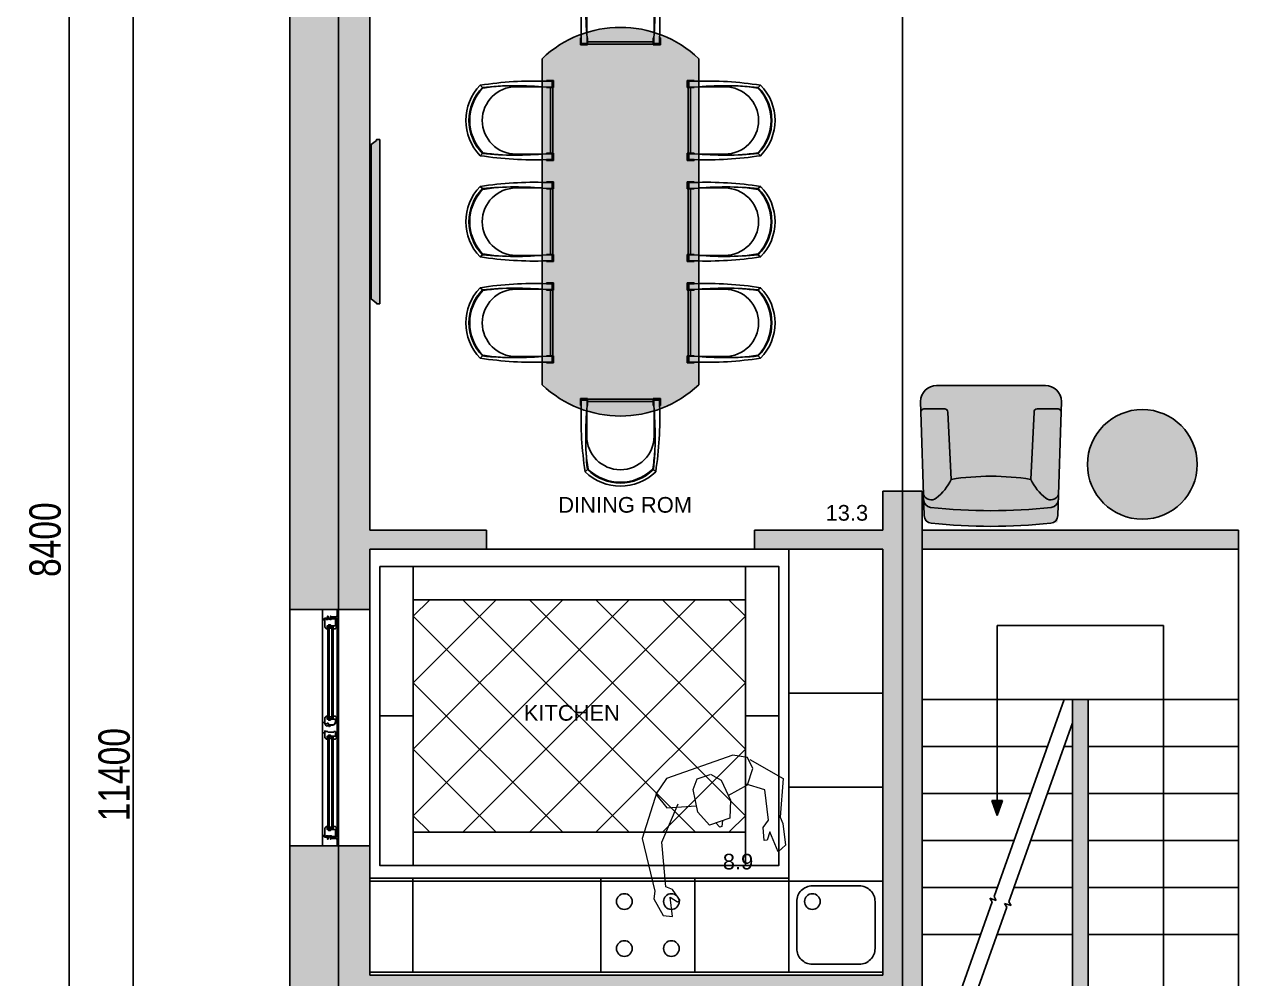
# Model space of a CAD drawing. Header units: millimetres. Extents: x 11159 to 50121, y 18346 to 37577.
# Drawn here: x 11433 to 19313, y 27956 to 34044 of the extents above; entities that cross this region are included whole.
import ezdxf

# ---------------------------------------------------------------- set-up
doc = ezdxf.new("R2010")
doc.units = ezdxf.units.MM
for name, color, linetype in [('area', 1, 'Continuous'), ('axis', 40, 'Continuous'), ('df', 7, 'Continuous'), ('dim', 7, 'Continuous'), ('dwgmodels.com', 19, 'Continuous'), ('floor hatch', 252, 'Continuous'), ('furnhatch', 254, 'Continuous'), ('furniture', 34, 'Continuous'), ('HATCH', 8, 'Continuous'), ('stairs', 19, 'Continuous'), ('wall', 5, 'Continuous')]:
    doc.layers.add(name, color=color, linetype=linetype)
doc.styles.add('KOTE', font='romrust.shx', dxfattribs={"width": 0.8})
doc.styles.get("Standard").update_dxf_attribs({"font": 'arial.ttf'})
doc.dimstyles.new('ayala 50', dxfattribs={"dimscale": 50, "dimtxt": 2.5, "dimasz": 1, "dimexe": 1, "dimexo": 2, "dimgap": 1, "dimtad": 1, "dimdec": 0, "dimzin": 9, "dimdsep": 46, "dimtxsty": 'KOTE', "dimblk": 'ARCHTICK', "dimcen": 0, "dimdle": 1, "dimclrd": 4, "dimclre": 4, "dimclrt": 3, "dimadec": 0, "dimazin": 0, "dimtfac": 0.666667, "dimtdec": 0, "dimtix": 1, "dimtmove": 2, "dimatfit": 0, "dimfxl": 1, "dimtvp": 1, "dimtolj": 1, "dimarcsym": 0})

# ---------------------------------------------------------------- blocks, each defined once
blk = doc.blocks.new('desk chair (pl)')
at = {"color": 0}
for p, q in [((-225, -92.5), (-210.9, -106.7)), ((210.9, -106.7), (225, -92.5)), ((-255, -515), (-250, -515)), ((-255, -560), (-255, -515)), ((-212.5, -515), (-210, -515)), ((-210, -515), (-210, -560)), ((210, -515), (210, -560)), ((212.5, -515), (210, -515)), ((212.5, -550), (212.5, -515)), ((255, -515), (250, -515)), ((255, -560), (255, -515)), ((-255, -560), (-210, -560)), ((-210, -555), (210, -555)), ((210, -560), (255, -560))]:
    blk.add_line(p, q, dxfattribs=at)
for points in [[(212.5, -550), (250, -550), (250, -515, 0.04725), (225, -92.5, 0.410928), (-225, -92.5, 0.04725), (-250, -515), (-250, -550), (-212.5, -550), (-212.5, -515, -0.048981), (-210.9, -106.7, -0.410928), (210.9, -106.7, -0.048981), (212.5, -515)], [(219.4, -220.7, 0.025809), (206.1, -109, 0.407387), (-206.1, -109, 0.025809), (-219.4, -220.7)], [(-215, -486.4), (-215, -320, -1), (215, -320), (215, -486.4)], [(-210, -535, 0.414214), (-205, -540), (205, -540, 0.414214), (210, -535)]]:
    blk.add_lwpolyline(points, format="xyb", dxfattribs=at)
blk = doc.blocks.new('Joint-K7335')
at = {"layer": 'df', "color": 7}
for points in [[(3.9, 10.7, -0.206505), (4.5, 11.8, -0.277528), (4.6, 11.7), (4.7, 11.5, 0.626267), (5.4, 11.5, 0.131441), (5.5, 11.7), (5.5, 18, 0.509109), (4.6, 18.4, -0.294424), (2, 18.3, 0.173488), (1.3, 18.5), (0, 18.5), (0, 2.1, 0.415334), (1.2, 0.9, 0.048115), (1.5, 0.9, 0.113375), (1.5, 1), (4, 2.8, 0.235966), (4, 2.9), (4, 3.3, 0.247659), (4, 3.4, 0.287937), (3.6, 3.4), (1.8, 2.3, -0.576722), (1.5, 2.5), (1.5, 3.3, -0.235966), (1.6, 3.5), (4, 5.3, 0.235966), (4, 5.3), (4, 5.7, 0.247659), (4, 5.8, 0.287937), (3.6, 5.8), (1.8, 4.8, -0.576722), (1.5, 5), (1.5, 6.3, -0.384094), (2.6, 7.5, -0.021813), (2.7, 7.5), (6.5, 7.5), (6.5, 7.6, 0.333043), (5.7, 8.5, -0.293245), (5.3, 8.9, 0.008528), (5.2, 9.3, 0.265517), (5, 9.5, 0.023748), (4.8, 9.5, -0.356149), (3.9, 10.7, -0.356149)], [(3.2, 10.8, 0.355005), (4.6, 8.8, -0.567624), (4.7, 8.8, -0.24708), (4.4, 8.7), (2.2, 9, -0.351704), (1.2, 10.1), (1.2, 12.9, -0.414214), (1.5, 13.2), (1.6, 13.2, 0.277073), (1.9, 13.4), (3.7, 16.8, -0.041112), (3.8, 17), (4.1, 17.7, -0.50666), (4.6, 17.7, -0.2771), (4.6, 17.5), (4.6, 13.3, 0.213422), (4.7, 13.1, -0.886227), (4.4, 12.6, 0.250571), (3.2, 10.8)]]:
    blk.add_lwpolyline(points, format="xyb", dxfattribs=at)
blk.add_lwpolyline([(1.6, 17.8, 0.632714), (1, 17.6), (1, 14.2, 0.78091), (1.6, 14.1), (3.2, 17.1, -0.117333), (3.3, 17.2, 1.218085), (3, 17.5, -0.285776), (2.7, 17.3, -0.145588)], format="xyb", close=True, dxfattribs=at)
blk = doc.blocks.new('piple2 top')
at = {"color": 0, "lineweight": 0}
for points in [[(0.776, 3.962), (3.079, 5.97), (5.916, 4.712), (6.479, 4.765), (8.165, 4.39), (8.486, 3.668), (6.746, 3.561), (7.308, 3.132), (7.255, 2.891), (6.238, 3.186), (5.836, 3.775), (3.453, 4.283), (2.49, 2.972)], [(2.918, 1.392), (2.624, 3.132), (1.526, 3.962), (0.562, 3.855), (0, 2.811), (0, -2.811), (0.91, -4.016), (2.222, -3.561), (2.838, -1.285)], [(0.83, 0.616), (1.579, 1.258), (3.32, 1.446), (4.658, 0.91), (4.658, -0.803), (3.373, -1.339), (1.526, -1.098), (0.83, -0.509), (0.857, 0.589)], [(4.658, 0.294), (5.086, 0.08), (5.086, -0.08), (4.658, -0.268)], [(0.776, -3.909), (3.882, -6.238), (8.192, -6.666), (8.727, -6.934), (10.227, -6.693), (10.548, -5.997), (9.022, -5.675), (9.584, -5.247), (9.557, -5.006), (8.513, -5.301), (8.138, -5.729), (4.685, -4.846), (2.222, -2.597)]]:
    blk.add_lwpolyline(points, dxfattribs=at)
blk = doc.blocks.new('chair (pl)')
at = {"layer": 'furnhatch'}
blk.add_hatch(color=256, dxfattribs=at).paths.add_polyline_path([(426.2, -68.4), (449.6, -786, -0.44561), (342.9, -900), (-342.9, -900, -0.44561), (-449.6, -786), (-426.2, -68.4, -0.375487), (-381.5, -20.1, -0.055784), (424.8, -25), (426.2, -68, -0.002014)])
at = {"color": 0, "linetype": 'ByBlock'}
for p, q in [((-275, -730), (-255, -300)), ((275, -730), (255, -300)), ((-295, -750), (-427.8, -750)), ((295, -750), (427.8, -750))]:
    blk.add_line(p, q, dxfattribs=at)
blk.add_lwpolyline([(-426.2, -68.4), (-450, -797.1, 0.402311), (-347.1, -900), (347.1, -900, 0.402311), (450, -797.1), (426.2, -68.4, 0.375487), (381.5, -20.1, 0.05277), (-381.5, -20.1, 0.375487)], format="xyb", close=True, dxfattribs=at)
for points in [[(-430.6, -201.3, -0.493591), (-350, -180, -0.122035), (-255, -300, 0.643813)], [(430.6, -201.3, 0.493591), (350, -180, 0.122035), (255, -300, -0.643813)]]:
    blk.add_lwpolyline(points, format="xyb", dxfattribs=at)
for centre, radius, start, end in [((-379.6, -170.8), 50, 96.27056, 178.13258), ((0, -3625), 3525, 83.72944, 96.27056), ((379.6, -170.8), 50, 1.86742, 83.72944), ((0, 1315.6), 1635.6, 261.03079, 278.96921), ((-427.8, -730), 20, 178.13258, 270), ((-295, -730), 20, 270, 0), ((295, -730), 20, 180, 270), ((427.8, -730), 20, 270, 1.86742)]:
    blk.add_arc(centre, radius, start, end, dxfattribs=at)
at = {"layer": 'dwgmodels.com'}
blk.add_lwpolyline([(381.5, -20.1, -0.375487), (426.2, -68.4), (450, -797.1, -0.402311), (347.1, -900), (-347.1, -900, -0.402311), (-450, -797.1), (-426.2, -68.4, -0.375487), (-381.5, -20.1, -0.05277)], format="xyb", close=True, dxfattribs=at)
blk = doc.blocks.new('_ArchTick')
at = {"color": 0, "linetype": 'ByBlock', "const_width": 0.15}
blk.add_lwpolyline([(-0.5, -0.5), (0.5, 0.5)], dxfattribs=at)
blk = doc.blocks.new('*D61')
at = {"layer": 'Defpoints', "color": 0, "transparency": 16777216}
for p in [(11717.3, 34956.4), (12285.2, 34956.4), (12217.3, 26556.4)]:
    blk.add_point(p, dxfattribs=at)
at = {"layer": 'dim', "color": 4, "lineweight": -2, "transparency": 16777216}
for p, q in [((11717.3, 26456.4), (11717.3, 35056.4)), ((12185.2, 34956.4), (11617.3, 34956.4)), ((12117.3, 26556.4), (11617.3, 26556.4))]:
    blk.add_line(p, q, dxfattribs=at)
at = {"layer": 'dim', "color": 4, "lineweight": -2, "transparency": 16777216, "xscale": 100, "yscale": 100, "zscale": 100}
for p, rotation in [((11717.3, 34956.4), 90), ((11717.3, 26556.4), 270)]:
    blk.add_blockref('_ArchTick', p, dxfattribs=dict(at, rotation=rotation))
at = {"layer": 'dim', "color": 3, "transparency": 16777216, "insert": (11564.3, 30756.4), "char_height": 200, "attachment_point": 5, "rotation": 90, "style": 'KOTE'}
blk.add_mtext('\\A1;8400', dxfattribs=at)
blk = doc.blocks.new('*D49')
at = {"layer": 'Defpoints', "color": 0, "transparency": 16777216}
for p in [(13125.1, 34956.4), (12125.1, 23556.4), (13125.1, 23556.4)]:
    blk.add_point(p, dxfattribs=at)
at = {"layer": 'dim', "color": 4, "lineweight": -2, "transparency": 16777216}
for p, q in [((12125.1, 35056.4), (12125.1, 23456.4)), ((13025.1, 34956.4), (12025.1, 34956.4)), ((13025.1, 23556.4), (12025.1, 23556.4))]:
    blk.add_line(p, q, dxfattribs=at)
at = {"layer": 'dim', "color": 4, "lineweight": -2, "transparency": 16777216, "xscale": 100, "yscale": 100, "zscale": 100}
for p, rotation in [((12125.1, 34956.4), 90), ((12125.1, 23556.4), 270)]:
    blk.add_blockref('_ArchTick', p, dxfattribs=dict(at, rotation=rotation))
at = {"layer": 'dim', "color": 3, "transparency": 16777216, "insert": (12005.1, 29256.4), "char_height": 200, "attachment_point": 5, "rotation": 90, "style": 'KOTE'}
blk.add_mtext('\\A1;11400', dxfattribs=at)

msp = doc.modelspace()

# ---------------------------------------------------------------- hatches: boundary and pattern name
h = msp.add_hatch()
h.set_pattern_fill('BRASS', color=256, scale=0.3, angle=45, style=0)
h.set_pattern_definition([(315, (14169.3965, 32869.9123), (-1.3470384, -1.3470384), []), (315, (14168.723, 32869.2388), (-1.3470384, -1.3470384), [0.9525, -0.47625])])
h.paths.add_polyline_path([(13363.8, 30202.9), (13367.8, 30202.9), (13367.8, 30190.9), (13363.8, 30190.9)])
h = msp.add_hatch()
h.set_pattern_fill('ANGLE', color=256, scale=0.15, angle=45, style=0)
h.set_pattern_definition([(315, (14169.3965, 32869.9123), (-0.74087113, -0.74087113), [0.762, -0.28575]), (225, (14169.3965, 32869.9123), (-0.74087113, 0.74087113), [0.762, -0.28575])])
h.paths.add_polyline_path([(13363.8, 30190.9), (13367.8, 30190.9), (13367.8, 30186.9), (13363.8, 30186.9)])
h = msp.add_hatch()
h.set_pattern_fill('ANGLE', color=256, scale=0.15, angle=45, style=0)
h.set_pattern_definition([(315, (14182.3965, 32869.9123), (-0.74087113, -0.74087113), [0.762, -0.28575]), (225, (14182.3965, 32869.9123), (-0.74087113, 0.74087113), [0.762, -0.28575])])
edge = h.paths.add_edge_path()
edge.add_line((13400.8, 30207.4), (13400.8, 30204.4))
edge.add_line((13400.8, 30204.4), (13398.8, 30204.4))
edge.add_arc((13399.2, 30205.9), 1.55, 104.79302, 255.20698, ccw=False)
edge.add_line((13398.8, 30207.4), (13400.8, 30207.4))
h = msp.add_hatch()
h.set_pattern_fill('ANGLE', color=256, scale=0.15, angle=45, style=0)
h.set_pattern_definition([(315, (14182.3965, 32875.4123), (-0.74087113, -0.74087113), [0.762, -0.28575]), (225, (14182.3965, 32875.4123), (-0.74087113, 0.74087113), [0.762, -0.28575])])
edge = h.paths.add_edge_path()
edge.add_line((13402.8, 30206.9), (13402.8, 30200.9))
edge.add_arc((13401.8, 30201.6), 1.25, 216.8699, 323.1301, ccw=False)
edge.add_line((13400.8, 30200.9), (13400.8, 30206.9))
edge.add_arc((13401.8, 30206.1), 1.23, 35.88415, 144.11585, ccw=False)
at = {"ltscale": 10}
h = msp.add_hatch(dxfattribs=at)
h.set_pattern_fill('ANGLE', color=4, scale=0.15, angle=45, style=0)
h.set_pattern_definition([(45, (14169.3965, 26947.3419), (-0.74087113, 0.74087113), [0.762, -0.28575]), (135, (14169.3965, 26947.3419), (-0.74087113, -0.74087113), [0.762, -0.28575])])
h.paths.add_polyline_path([(13363.8, 29626.4), (13367.8, 29626.4), (13367.8, 29630.4), (13363.8, 29630.4)])
h = msp.add_hatch(dxfattribs=at)
h.set_pattern_fill('BRASS', color=4, scale=0.3, angle=45, style=0)
h.set_pattern_definition([(45, (14169.3965, 26947.3419), (-1.3470384, 1.3470384), []), (45, (14168.723, 26948.0154), (-1.3470384, 1.3470384), [0.9525, -0.47625])])
h.paths.add_polyline_path([(13363.8, 29614.4), (13367.8, 29614.4), (13367.8, 29626.4), (13363.8, 29626.4)])
h = msp.add_hatch(dxfattribs=at)
h.set_pattern_fill('ANGLE', color=4, scale=0.15, angle=45, style=0)
h.set_pattern_definition([(45, (14182.3965, 26947.3419), (-0.74087113, 0.74087113), [0.762, -0.28575]), (135, (14182.3965, 26947.3419), (-0.74087113, -0.74087113), [0.762, -0.28575])])
edge = h.paths.add_edge_path()
edge.add_line((13400.8, 29609.9), (13400.8, 29612.9))
edge.add_line((13400.8, 29612.9), (13398.8, 29612.9))
edge.add_arc((13399.2, 29611.4), 1.55, 104.79302, 255.20698)
edge.add_line((13398.8, 29609.9), (13400.8, 29609.9))
h = msp.add_hatch(dxfattribs=at)
h.set_pattern_fill('ANGLE', color=4, scale=0.15, angle=45, style=0)
h.set_pattern_definition([(45, (14182.3965, 26941.8419), (-0.74087113, 0.74087113), [0.762, -0.28575]), (135, (14182.3965, 26941.8419), (-0.74087113, -0.74087113), [0.762, -0.28575])])
edge = h.paths.add_edge_path()
edge.add_line((13402.8, 29610.4), (13402.8, 29616.4))
edge.add_arc((13401.8, 29615.6), 1.25, 36.8699, 143.1301)
edge.add_line((13400.8, 29616.4), (13400.8, 29610.4))
edge.add_arc((13401.8, 29611.1), 1.23, 215.88415, 324.11585)
h = msp.add_hatch(dxfattribs=at)
h.set_pattern_fill('ANSI35', color=4, scale=0.2, angle=90, style=0)
h.set_pattern_definition([(225, (16033.7797, 29443.7877), (-0.8980256, 0.8980256), []), (225, (16033.7797, 29442.8897), (-0.8980256, 0.8980256), [1.5875, -0.3175, 0, -0.3175])])
h.paths.add_polyline_path([(13348.8, 29534.4), (13348.8, 29532.4), (13352.8, 29532.4), (13352.8, 29534.4)])
h = msp.add_hatch(dxfattribs=at)
h.set_pattern_fill('BRASS', color=4, scale=0.3, angle=45, style=0)
h.set_pattern_definition([(315, (14169.3965, 32165.4123), (-1.3470384, -1.3470384), []), (315, (14168.723, 32164.7388), (-1.3470384, -1.3470384), [0.9525, -0.47625])])
h.paths.add_polyline_path([(13363.8, 29498.4), (13367.8, 29498.4), (13367.8, 29486.4), (13363.8, 29486.4)])
h = msp.add_hatch(dxfattribs=at)
h.set_pattern_fill('ANGLE', color=4, scale=0.15, angle=45, style=0)
h.set_pattern_definition([(315, (14169.3965, 32165.4123), (-0.74087113, -0.74087113), [0.762, -0.28575]), (225, (14169.3965, 32165.4123), (-0.74087113, 0.74087113), [0.762, -0.28575])])
h.paths.add_polyline_path([(13363.8, 29486.4), (13367.8, 29486.4), (13367.8, 29482.4), (13363.8, 29482.4)])
h = msp.add_hatch(dxfattribs=at)
h.set_pattern_fill('ANGLE', color=4, scale=0.15, angle=45, style=0)
h.set_pattern_definition([(315, (14182.3965, 32165.4123), (-0.74087113, -0.74087113), [0.762, -0.28575]), (225, (14182.3965, 32165.4123), (-0.74087113, 0.74087113), [0.762, -0.28575])])
edge = h.paths.add_edge_path()
edge.add_line((13400.8, 29502.9), (13400.8, 29499.9))
edge.add_line((13400.8, 29499.9), (13398.8, 29499.9))
edge.add_arc((13399.2, 29501.4), 1.55, 104.79302, 255.20698, ccw=False)
edge.add_line((13398.8, 29502.9), (13400.8, 29502.9))
h = msp.add_hatch(dxfattribs=at)
h.set_pattern_fill('ANGLE', color=4, scale=0.15, angle=45, style=0)
h.set_pattern_definition([(315, (14182.3965, 32170.9123), (-0.74087113, -0.74087113), [0.762, -0.28575]), (225, (14182.3965, 32170.9123), (-0.74087113, 0.74087113), [0.762, -0.28575])])
edge = h.paths.add_edge_path()
edge.add_line((13402.8, 29502.4), (13402.8, 29496.4))
edge.add_arc((13401.8, 29497.1), 1.25, 216.8699, 323.1301, ccw=False)
edge.add_line((13400.8, 29496.4), (13400.8, 29502.4))
edge.add_arc((13401.8, 29501.6), 1.23, 35.88415, 144.11585, ccw=False)
msp.add_hatch(color=256).paths.add_polyline_path([(17673.8, 29090.8), (17606.4, 29090.8), (17640.1, 28995.3)])
h = msp.add_hatch(dxfattribs=at)
h.set_pattern_fill('ANGLE', color=4, scale=0.15, angle=45, style=0)
h.set_pattern_definition([(45, (14169.3965, 26242.8419), (-0.74087113, 0.74087113), [0.762, -0.28575]), (135, (14169.3965, 26242.8419), (-0.74087113, -0.74087113), [0.762, -0.28575])])
h.paths.add_polyline_path([(13363.8, 28921.9), (13367.8, 28921.9), (13367.8, 28925.9), (13363.8, 28925.9)])
h = msp.add_hatch(dxfattribs=at)
h.set_pattern_fill('BRASS', color=4, scale=0.3, angle=45, style=0)
h.set_pattern_definition([(45, (14169.3965, 26242.8419), (-1.3470384, 1.3470384), []), (45, (14168.723, 26243.5154), (-1.3470384, 1.3470384), [0.9525, -0.47625])])
h.paths.add_polyline_path([(13363.8, 28909.9), (13367.8, 28909.9), (13367.8, 28921.9), (13363.8, 28921.9)])
h = msp.add_hatch(dxfattribs=at)
h.set_pattern_fill('ANGLE', color=4, scale=0.15, angle=45, style=0)
h.set_pattern_definition([(45, (14182.3965, 26242.8419), (-0.74087113, 0.74087113), [0.762, -0.28575]), (135, (14182.3965, 26242.8419), (-0.74087113, -0.74087113), [0.762, -0.28575])])
edge = h.paths.add_edge_path()
edge.add_line((13400.8, 28905.4), (13400.8, 28908.4))
edge.add_line((13400.8, 28908.4), (13398.8, 28908.4))
edge.add_arc((13399.2, 28906.9), 1.55, 104.79302, 255.20698)
edge.add_line((13398.8, 28905.4), (13400.8, 28905.4))
h = msp.add_hatch(dxfattribs=at)
h.set_pattern_fill('ANGLE', color=4, scale=0.15, angle=45, style=0)
h.set_pattern_definition([(45, (14182.3965, 26237.3419), (-0.74087113, 0.74087113), [0.762, -0.28575]), (135, (14182.3965, 26237.3419), (-0.74087113, -0.74087113), [0.762, -0.28575])])
edge = h.paths.add_edge_path()
edge.add_line((13402.8, 28905.9), (13402.8, 28911.9))
edge.add_arc((13401.8, 28911.1), 1.25, 36.8699, 143.1301)
edge.add_line((13400.8, 28911.9), (13400.8, 28905.9))
edge.add_arc((13401.8, 28906.6), 1.23, 215.88415, 324.11585)
at = {"layer": 'furnhatch'}
h = msp.add_hatch(color=254, dxfattribs=at)
h.paths.add_polyline_path([(13699, 32262), (13679, 32262), (13679, 32267), (13644, 32294.1), (13644, 33278.7), (13678.3, 33305), (13678.3, 33310), (13699, 33310)])
h.paths.add_polyline_path([(13644, 32294.1), (13635.1, 32294.1), (13635.1, 33278.7), (13644, 33278.7)])
at = {"layer": 'furniture'}
h = msp.add_hatch(color=254, dxfattribs=at)
edge = h.paths.add_edge_path()
edge.add_line((14735.1, 33826.9), (14735.1, 31745.9))
edge.add_arc((15235.1, 32270.9), 725, 226.39718, 313.60282)
edge.add_line((15735.1, 31745.9), (15735.1, 33826.9))
edge.add_arc((15235.1, 33301.9), 725, 46.39718, 133.60282)
h = msp.add_hatch(color=254, dxfattribs=at)
edge = h.paths.add_edge_path()
edge.add_arc((18566.1, 31237.1), 350, 0, 360)
at = {"layer": 'HATCH', "true_color": 0x2b2b2b}
h = msp.add_hatch(color=250, dxfattribs=at)
h.dxf.hatch_style = 1
h.paths.add_polyline_path([(28745.1, 35266.4), (23290.1, 35266.4), (23290.1, 34756.4), (24035.1, 34756.4), (24035.1, 33047.5), (23905.1, 33047.5), (23905.1, 32525.3), (24035.1, 32525.3), (24035.1, 30816.4), (20510.1, 30816.4), (20510.1, 29176.4), (20835.1, 29176.4), (20835.1, 29296.4), (20760.1, 29296.4), (20760.1, 30696.4), (21640.1, 30696.4), (21640.1, 29296.4), (21545.1, 29296.4), (21545.1, 29176.4), (21855.1, 29176.4), (21855.1, 29296.4), (21760.1, 29296.4), (21760.1, 30696.4), (23235.1, 30696.4), (23235.1, 30296.4), (24035.1, 30296.4), (24035.1, 29296.4), (22565.1, 29296.4), (22565.1, 29176.4), (23290.1, 29176.4), (23290.1, 28981.4), (23410.1, 28981.4), (23410.1, 29176.4), (24425.1, 29176.4), (24425.1, 28981.4), (24545.1, 28981.4), (24545.1, 34756.4), (28235.1, 34756.4), (28235.1, 26756.4), (27990.1, 26756.4), (27990.1, 26246.4), (28745.1, 26246.4)])
h.paths.add_polyline_path([(24035.1, 30416.4), (23355.1, 30416.4), (23355.1, 30696.4), (24035.1, 30696.4)], flags=16)
h.paths.add_polyline_path([(24790.1, 26756.4), (24545.1, 26756.4), (24545.1, 28171.4), (24425.1, 28171.4), (24425.1, 27976.4), (23410.1, 27976.4), (23410.1, 28171.4), (23290.1, 28171.4), (23290.1, 27976.4), (22565.1, 27976.4), (22565.1, 27856.4), (24035.1, 27856.4), (24035.1, 24356.4), (23500.1, 24356.4), (23500.1, 23846.4), (24545.1, 23846.4), (24545.1, 26246.4), (24790.1, 26246.4)])
h.paths.add_polyline_path([(21990.1, 24356.4), (21230.1, 24356.4), (21230.1, 27856.4), (21855.1, 27856.4), (21855.1, 27976.4), (20510.1, 27976.4), (20510.1, 27856.4), (21110.1, 27856.4), (21110.1, 24356.4), (20760.1, 24356.4), (20760.1, 24506.4), (20510.1, 24506.4), (20510.1, 23756.4), (20045.1, 23756.4), (20045.1, 23246.4), (20945.1, 23246.4), (20945.1, 23846.4), (21990.1, 23846.4)])
h.paths.add_polyline_path([(17625.1, 23756.4), (17160.1, 23756.4), (17160.1, 24551.3), (16910.1, 24551.3), (16910.1, 24356.4), (15680.1, 24356.4), (15680.1, 23846.4), (16725.1, 23846.4), (16725.1, 23246.4), (17625.1, 23246.4)])
h.paths.add_polyline_path([(14170.1, 24356.4), (13635.1, 24356.4), (13635.1, 27856.4), (16910.1, 27856.4), (16910.1, 26261.3), (17160.1, 26261.3), (17160.1, 30816.4), (17160.1, 31066.4), (16910.1, 31066.4), (16910.1, 30816.4), (16090.1, 30816.4), (16090.1, 30696.4), (16910.1, 30696.4), (16910.1, 27976.4), (13635.1, 27976.4), (13635.1, 28801.4), (13125.1, 28801.4), (13125.1, 23846.4), (14170.1, 23846.4)])
h.paths.add_polyline_path([(13635.1, 34756.4), (14380.1, 34756.4), (14380.1, 35266.4), (13125.1, 35266.4), (13125.1, 30311.4), (13635.1, 30311.4), (13635.1, 30696.4), (14380.1, 30696.4), (14380.1, 30816.4), (13635.1, 30816.4)])
h.paths.add_polyline_path([(17980.1, 35266.4), (16090.1, 35266.4), (16090.1, 34756.4), (16910.1, 34756.4), (16910.1, 34506.4), (17160.1, 34506.4), (17160.1, 34756.4), (17980.1, 34756.4)])
h.paths.add_polyline_path([(21580.1, 35266.4), (19690.1, 35266.4), (19690.1, 34756.4), (21580.1, 34756.4)])
h.paths.add_polyline_path([(20533, 36456.4), (20133, 36456.4), (20133, 36056.4), (20533, 36056.4)])
h.paths.add_polyline_path([(17537.2, 36456.4), (17137.2, 36456.4), (17137.2, 36056.4), (17537.2, 36056.4)])
h.paths.add_polyline_path([(20945.1, 21356.4), (20435.1, 21356.4), (20435.1, 20846.4), (20945.1, 20846.4)])
h.paths.add_polyline_path([(17235.1, 21356.4), (16725.1, 21356.4), (16725.1, 20846.4), (17235.1, 20846.4)])
h.paths.add_polyline_path([(19180.1, 30816.4), (17160.1, 30816.4), (17160.1, 30696.4), (19180.1, 30696.4)])
h = msp.add_hatch(color=250, dxfattribs=at)
h.dxf.hatch_style = 1
h.paths.add_polyline_path([(17280.1, 27036.4), (17160.1, 27036.4), (17160.1, 26936.4), (17280.1, 26936.4)])
h.paths.add_polyline_path([(18220.1, 29736.4), (18120.1, 29736.4), (18120.1, 27036.4), (18090.1, 27036.4), (18090.1, 26936.4), (18220.1, 26936.4)])

# ---------------------------------------------------------------- linework, layer by layer
for p, q in [((13391.1, 30260.4), (13391.1, 30258.4)), ((13427.1, 30267.4), (13427.1, 30266.6)), ((13400.8, 30204.4), (13367.8, 30204.4)), ((18700.1, 30207.9), (17640.1, 30207.9)), ((17640.1, 30207.9), (17640.1, 29090.8)), ((18700.1, 27036.4), (18700.1, 30207.9)), ((18067, 29736.4), (17619.6, 28477.8)), ((13333.8, 29590.4), (13348.3, 29590.4)), ((13333.8, 29522.4), (13333.8, 29590.4)), ((13348.3, 29590.4), (13348.3, 29585.4)), ((13386.3, 29572.4), (13399.3, 29572.4)), ((13387.3, 29578.4), (13387.3, 29575.4)), ((13407.3, 29578.4), (13407.3, 29577.5)), ((13417.3, 29590.4), (13427.8, 29590.4)), ((13427.8, 29522.4), (13427.8, 29590.4)), ((18120.1, 29587.1), (17713.8, 28444.3)), ((13348.8, 29522.4), (13333.8, 29522.4)), ((13348.8, 29532.4), (13348.8, 29522.4)), ((13366.8, 29532.4), (13348.8, 29532.4)), ((13366.8, 29532.4), (13366.8, 29527.4)), ((13366.8, 29527.4), (13406.8, 29527.4)), ((13400.8, 29499.9), (13367.8, 29499.9)), ((13406.8, 29532.4), (13406.8, 29527.4)), ((13416.8, 29532.4), (13406.8, 29532.4)), ((13416.8, 29532.4), (13416.8, 29522.4)), ((13416.8, 29522.4), (13427.8, 29522.4)), ((17640.1, 28995.3), (17606.4, 29090.8)), ((17606.4, 29090.8), (17673.8, 29090.8)), ((17640.1, 28995.3), (17673.8, 29090.8)), ((13391.1, 28852.4), (13391.1, 28854.4)), ((13427.1, 28845.4), (13427.1, 28846.1)), ((17593.1, 28468.3), (17634.1, 28453.7)), ((17593.1, 28468.3), (17607.6, 28444.2)), ((17619.6, 28477.8), (17634.1, 28453.7)), ((17607.6, 28444.2), (17160.1, 27185.6)), ((17701.8, 28410.7), (17213.2, 27036.4)), ((17687.3, 28434.8), (17728.3, 28420.2)), ((17687.3, 28434.8), (17701.8, 28410.7)), ((17713.8, 28444.3), (17728.3, 28420.2))]:
    msp.add_line(p, q)
at = {"color": 4, "ltscale": 10}
for p, q in [((13409.1, 30263.4), (13418.3, 30263.4)), ((13367.8, 29612.9), (13367.8, 30204.4)), ((13376.3, 29612.9), (13376.3, 30204.4)), ((13392.3, 29612.9), (13392.3, 30204.4)), ((13400.8, 29612.9), (13400.8, 30204.4)), ((13409.4, 30251.5), (13418.6, 30252)), ((13366.8, 29612.9), (13397.8, 29609.9)), ((13366.8, 29609.9), (13397.8, 29612.9)), ((13400.8, 29612.9), (13367.8, 29612.9)), ((13369.1, 29572.4), (13369.5, 29572.4)), ((13369.5, 29572.4), (13369.5, 29571.4)), ((13369.5, 29571.4), (13373.5, 29571.4)), ((13373.5, 29571.4), (13373.5, 29564.4)), ((13373.5, 29564.4), (13377.5, 29564.4)), ((13377.5, 29571.4), (13379.5, 29571.4)), ((13377.5, 29564.4), (13377.5, 29571.4)), ((13379.5, 29572.4), (13383.3, 29572.4)), ((13379.5, 29571.4), (13379.5, 29572.4)), ((13383.3, 29572.4), (13383.3, 29567.4)), ((13383.3, 29567.4), (13386.3, 29567.4)), ((13386.3, 29572.4), (13386.3, 29567.4)), ((13366.8, 29499.9), (13397.8, 29502.9)), ((13366.8, 29502.9), (13397.8, 29499.9)), ((13367.8, 29499.9), (13367.8, 28908.4)), ((13376.3, 29499.9), (13376.3, 28908.4)), ((13392.3, 29499.9), (13392.3, 28908.4)), ((13400.8, 29499.9), (13400.8, 28908.4)), ((13366.8, 28905.4), (13397.8, 28908.4)), ((13366.8, 28908.4), (13397.8, 28905.4)), ((13400.8, 28908.4), (13367.8, 28908.4)), ((13409.1, 28849.4), (13418.3, 28849.4)), ((13409.4, 28861.2), (13418.6, 28860.8))]:
    msp.add_line(p, q, dxfattribs=at)
at = {"color": 8, "ltscale": 10}
for p, q in [((13333.1, 30253.4), (13333.1, 28859.4)), ((13427.1, 29590.4), (13427.1, 30249.1)), ((13427.1, 29522.4), (13427.1, 28863.6))]:
    msp.add_line(p, q, dxfattribs=at)
at = {"color": 3}
for p, q in [((13366.8, 30207.4), (13397.8, 30204.4)), ((13366.8, 30204.4), (13397.8, 30207.4))]:
    msp.add_line(p, q, dxfattribs=at)
at = {"color": 5}
msp.add_line((18220.1, 29736.4), (18120.1, 29736.4), dxfattribs=at)
for points in [[(13391.1, 30258.4), (13416.8, 30258.4, -0.414214), (13425.8, 30267.4), (13427.1, 30267.4), (13427.1, 30311.4), (13333.1, 30311.4), (13333.1, 30253.4), (13335.1, 30253.4, 0.414214), (13343.1, 30245.4), (13343.1, 30243.4), (13347.3, 30243.4), (13347.3, 30254.4), (13359.3, 30254.4), (13362.3, 30249.4), (13364.8, 30249.4), (13365.3, 30249.9), (13365.3, 30267.9), (13369.3, 30267.9), (13369.3, 30260.4), (13372.6, 30260.4), (13372.6, 30258.4), (13375.4, 30258.4), (13380.8, 30249.4), (13383.3, 30249.4), (13383.8, 30249.9), (13383.8, 30267.9), (13387.8, 30267.9), (13387.8, 30260.4), (13391.1, 30260.4)], [(13416.8, 29522.4), (13416.8, 29502.9), (13383.8, 29502.9), (13383.8, 29508.9), (13373.8, 29508.9), (13373.8, 29502.9), (13363.8, 29502.9), (13363.8, 29482.4), (13358.8, 29482.4), (13358.8, 29484.4, -0.414214), (13350.8, 29492.4), (13348.8, 29492.4), (13348.8, 29522.4)], [(13391.1, 28854.4), (13416.8, 28854.4, 0.414214), (13425.8, 28845.4), (13427.1, 28845.4), (13427.1, 28801.4), (13333.1, 28801.4), (13333.1, 28859.4), (13335.1, 28859.4, -0.414214), (13343.1, 28867.4), (13343.1, 28869.4), (13347.3, 28869.4), (13347.3, 28858.4), (13359.3, 28858.4), (13362.3, 28863.4), (13364.8, 28863.4), (13365.3, 28862.9), (13365.3, 28844.9), (13369.3, 28844.9), (13369.3, 28852.4), (13372.6, 28852.4), (13372.6, 28854.4), (13375.4, 28854.4), (13380.8, 28863.4), (13383.3, 28863.4), (13383.8, 28862.9), (13383.8, 28844.9), (13387.8, 28844.9), (13387.8, 28852.4), (13391.1, 28852.4)]]:
    msp.add_lwpolyline(points, format="xyb")
at = {"color": 4, "ltscale": 10}
for points in [[(13409.1, 30258.4), (13409.1, 30263.4), (13391.1, 30263.4), (13391.1, 30258.4)], [(13409.2, 30256.5), (13409.4, 30251.5), (13391.4, 30250.7), (13391.2, 30255.7)], [(13363.8, 29626.4), (13367.8, 29626.4), (13367.8, 29630.4), (13363.8, 29630.4)], [(13363.8, 29614.4), (13367.8, 29614.4), (13367.8, 29626.4), (13363.8, 29626.4)], [(13397.8, 29609.9), (13397.8, 29612.9), (13366.8, 29612.9), (13366.8, 29609.9)], [(13348.8, 29534.4), (13348.8, 29532.4), (13352.8, 29532.4), (13352.8, 29534.4)], [(13363.8, 29498.4), (13367.8, 29498.4), (13367.8, 29486.4), (13363.8, 29486.4)], [(13363.8, 29486.4), (13367.8, 29486.4), (13367.8, 29482.4), (13363.8, 29482.4)], [(13397.8, 29502.9), (13397.8, 29499.9), (13366.8, 29499.9), (13366.8, 29502.9)], [(13363.8, 28921.9), (13367.8, 28921.9), (13367.8, 28925.9), (13363.8, 28925.9)], [(13363.8, 28909.9), (13367.8, 28909.9), (13367.8, 28921.9), (13363.8, 28921.9)], [(13397.8, 28905.4), (13397.8, 28908.4), (13366.8, 28908.4), (13366.8, 28905.4)], [(13409.1, 28854.4), (13409.1, 28849.4), (13391.1, 28849.4), (13391.1, 28854.4)], [(13409.2, 28856.2), (13409.4, 28861.2), (13391.4, 28862.1), (13391.2, 28857.1)]]:
    msp.add_lwpolyline(points, close=True, dxfattribs=at)
for points in [[(13370.8, 30255.4), (13370.8, 30246.9), (13357.8, 30246.9), (13355.5, 30250.9, 0.267417), (13353.8, 30251.9), (13349.3, 30251.9), (13348.8, 30251.4), (13348.8, 30196.9), (13350.8, 30196.9, 0.414214), (13358.8, 30188.9), (13358.8, 30186.9), (13363.8, 30186.9), (13363.8, 30207.4), (13373.8, 30207.4), (13373.8, 30213.4), (13383.8, 30213.4), (13383.8, 30207.4), (13416.8, 30207.4), (13416.8, 30256.4), (13416.3, 30256.9), (13389.8, 30256.2), (13389.3, 30255.7), (13389.3, 30246.9), (13380.3, 30246.9), (13374.8, 30255.9), (13371.3, 30255.9)], [(13400.8, 30207.4), (13400.8, 30204.4), (13398.8, 30204.4, -0.770201), (13398.8, 30207.4)], [(13402.8, 30206.4), (13402.8, 30199.4), (13400.8, 30199.4), (13400.8, 30186.9), (13414.8, 30186.9, -0.327693), (13418.3, 30191.9, 0.327693), (13421.8, 30196.9), (13423.8, 30196.9), (13423.8, 30210.6), (13416.8, 30211.9), (13416.8, 30206.9), (13402.8, 30206.4)], [(13402.8, 30206.9), (13402.8, 30200.9, -0.5), (13400.8, 30200.9), (13400.8, 30206.9, -0.5108)], [(13383.8, 29603.9), (13383.8, 29609.9), (13416.8, 29609.9), (13416.8, 29593.4, -0.414214), (13398.8, 29575.4), (13379.3, 29575.4), (13379.3, 29576.4), (13371.3, 29576.4), (13370.3, 29584.9), (13362.6, 29584.9), (13360.2, 29580.8, -0.263447), (13358.5, 29579.9), (13357.3, 29579.9, -0.414214), (13348.8, 29588.4), (13348.8, 29620.4), (13350.8, 29620.4, -0.414214), (13358.8, 29628.4), (13358.8, 29630.4), (13363.8, 29630.4), (13363.8, 29609.9), (13373.8, 29609.9), (13373.8, 29603.9)], [(13402.8, 29610.9), (13402.8, 29617.9), (13400.8, 29617.9), (13400.8, 29630.4), (13414.8, 29630.4, 0.327693), (13418.3, 29625.4, -0.327693), (13421.8, 29620.4), (13423.8, 29620.4), (13423.8, 29606.6), (13416.8, 29605.4), (13416.8, 29610.4), (13402.8, 29610.9)], [(13402.8, 29501.9), (13402.8, 29494.9), (13400.8, 29494.9), (13400.8, 29482.4), (13414.8, 29482.4, -0.327693), (13418.3, 29487.4, 0.327693), (13421.8, 29492.4), (13423.8, 29492.4), (13423.8, 29506.1), (13416.8, 29507.4), (13416.8, 29502.4), (13402.8, 29501.9)], [(13370.8, 28857.4), (13370.8, 28865.9), (13357.8, 28865.9), (13355.5, 28861.9, -0.267417), (13353.8, 28860.9), (13349.3, 28860.9), (13348.8, 28861.4), (13348.8, 28915.9), (13350.8, 28915.9, -0.414214), (13358.8, 28923.9), (13358.8, 28925.9), (13363.8, 28925.9), (13363.8, 28905.4), (13373.8, 28905.4), (13373.8, 28899.4), (13383.8, 28899.4), (13383.8, 28905.4), (13416.8, 28905.4), (13416.8, 28856.4), (13416.3, 28855.9), (13389.8, 28856.6), (13389.3, 28857.1), (13389.3, 28865.9), (13380.3, 28865.9), (13374.8, 28856.9), (13371.3, 28856.9)]]:
    msp.add_lwpolyline(points, format="xyb", close=True)
for points in [[(13363.8, 30202.9), (13367.8, 30202.9), (13367.8, 30190.9), (13363.8, 30190.9)], [(13363.8, 30190.9), (13367.8, 30190.9), (13367.8, 30186.9), (13363.8, 30186.9)], [(13397.8, 30207.4), (13397.8, 30204.4), (13366.8, 30204.4), (13366.8, 30207.4)]]:
    msp.add_lwpolyline(points, close=True)
at = {"color": 6}
for points in [[(13392.3, 30192.4), (13376.3, 30192.4), (13376.3, 30197.4), (13377.3, 30197.4), (13379.7, 30204.4), (13388.9, 30204.4), (13391.3, 30197.4), (13392.3, 30197.4)], [(13391.8, 30192.9), (13376.8, 30192.9), (13376.8, 30196.9), (13377.7, 30196.9), (13380.1, 30203.9), (13388.5, 30203.9), (13391, 30196.9), (13391.8, 30196.9)], [(13392.3, 29625.9), (13376.3, 29625.9), (13376.3, 29620.9), (13377.3, 29620.9), (13379.7, 29612.9), (13388.9, 29612.9), (13391.3, 29620.9), (13392.3, 29620.9)], [(13391.8, 29625.4), (13376.8, 29625.4), (13376.8, 29621.4), (13377.7, 29621.4), (13380.1, 29613.4), (13388.5, 29613.4), (13391, 29621.4), (13391.8, 29621.4)], [(13392.3, 29486.9), (13376.3, 29486.9), (13376.3, 29491.9), (13377.3, 29491.9), (13379.7, 29499.9), (13388.9, 29499.9), (13391.3, 29491.9), (13392.3, 29491.9)], [(13391.8, 29487.4), (13376.8, 29487.4), (13376.8, 29491.4), (13377.7, 29491.4), (13380.1, 29499.4), (13388.5, 29499.4), (13391, 29491.4), (13391.8, 29491.4)], [(13392.3, 28920.4), (13376.3, 28920.4), (13376.3, 28915.4), (13377.3, 28915.4), (13379.7, 28908.4), (13388.9, 28908.4), (13391.3, 28915.4), (13392.3, 28915.4)], [(13391.8, 28919.9), (13376.8, 28919.9), (13376.8, 28915.9), (13377.7, 28915.9), (13380.1, 28908.9), (13388.5, 28908.9), (13391, 28915.9), (13391.8, 28915.9)]]:
    msp.add_lwpolyline(points, close=True, dxfattribs=at)
at = {"color": 4, "ltscale": 10}
for points in [[(13375, 29565.4, -0.231748), (13374.2, 29566), (13373.5, 29567.2), (13373.5, 29567.5), (13374.3, 29566.5), (13374.3, 29567), (13373.5, 29568.4), (13373.5, 29568.8), (13374.3, 29567.7), (13374.3, 29568.3), (13373.5, 29569.7), (13373.5, 29570.2), (13374.3, 29569.1), (13374.3, 29571.4), (13369.6, 29571.4, 0.011012), (13369.7, 29581.5, -0.390073), (13370.1, 29581.9), (13370.3, 29581.9, -0.360911), (13370.7, 29581.6), (13370.8, 29580.9), (13371, 29579.3, 0.027938), (13371.4, 29573.9, 0.379419), (13372.4, 29573.1), (13377.4, 29573.1, -0.414214), (13377.8, 29572.7), (13377.8, 29571.4), (13376.7, 29571.4), (13376.7, 29569.1), (13377.5, 29570.2), (13377.5, 29569.7), (13376.7, 29568.3), (13376.7, 29567.7), (13377.5, 29568.8), (13377.5, 29568.4), (13376.7, 29567), (13376.7, 29566.5), (13377.5, 29567.5), (13377.5, 29567.2), (13376.9, 29566, -0.231748), (13376, 29565.4), (13375.5, 29565.4)], [(13383.9, 29572.1), (13383.3, 29572.1), (13383.3, 29572.4, -0.001003), (13383.3, 29572.4, -0.054131), (13382.1, 29572.7, -0.097163), (13381.2, 29573.3, -0.203453), (13381, 29573.8, -0.203453), (13381.2, 29574.3, -0.097163), (13382.1, 29574.9, -0.054131), (13383.3, 29575.3, -0.041072), (13384.8, 29575.4, -0.041072), (13386.4, 29575.3, -0.054131), (13387.5, 29574.9, -0.097163), (13388.4, 29574.3, -0.203453), (13388.6, 29573.8, -0.203453), (13388.4, 29573.3, -0.097163), (13387.5, 29572.7, -0.054131), (13386.4, 29572.4, -0.001003), (13386.3, 29572.4), (13386.3, 29572.1), (13385.7, 29572.1), (13385.7, 29570.8), (13386.3, 29571.7), (13386.3, 29571.2), (13385.7, 29570.1), (13385.7, 29569.7), (13386.3, 29570.5), (13386.3, 29570), (13385.7, 29569), (13385.7, 29568.6), (13386.3, 29569.4), (13386.3, 29569), (13385.8, 29568.1, -0.231748), (13385.2, 29567.7), (13384.8, 29567.6), (13384.4, 29567.7, -0.231748), (13383.8, 29568.1), (13383.3, 29569), (13383.3, 29569.4), (13383.9, 29568.6), (13383.9, 29569), (13383.3, 29570), (13383.3, 29570.3), (13383.9, 29569.7), (13383.9, 29570.1), (13383.3, 29571.2), (13383.3, 29571.7), (13383.9, 29570.8)], [(13384.8, 29574.7, -0.041072), (13386.2, 29574.6, -0.054131), (13387.2, 29574.3, -0.097163), (13387.9, 29573.8, -0.203453), (13387.9, 29573.8, -0.203453), (13387.9, 29573.8, -0.097163), (13387.2, 29573.4, -0.054131), (13386.2, 29573.1, -0.041072), (13384.8, 29573, -0.041072), (13383.4, 29573.1, -0.054131), (13382.4, 29573.4, -0.097163), (13381.7, 29573.8, -0.203453), (13381.7, 29573.8, -0.203453), (13381.7, 29573.8, -0.097163), (13382.4, 29574.3, -0.054131), (13383.4, 29574.6, -0.041072)], [(13400.8, 29609.9), (13400.8, 29612.9), (13398.8, 29612.9, 0.770201), (13398.8, 29609.9)], [(13402.8, 29610.4), (13402.8, 29616.4, 0.5), (13400.8, 29616.4), (13400.8, 29610.4, 0.5108)], [(13400.8, 29502.9), (13400.8, 29499.9), (13398.8, 29499.9, -0.770201), (13398.8, 29502.9)], [(13402.8, 29502.4), (13402.8, 29496.4, -0.5), (13400.8, 29496.4), (13400.8, 29502.4, -0.5108)], [(13402.8, 28906.4), (13402.8, 28913.4), (13400.8, 28913.4), (13400.8, 28925.9), (13414.8, 28925.9, 0.327693), (13418.3, 28920.9, -0.327693), (13421.8, 28915.9), (13423.8, 28915.9), (13423.8, 28902.1), (13416.8, 28900.9), (13416.8, 28905.9), (13402.8, 28906.4)], [(13400.8, 28905.4), (13400.8, 28908.4), (13398.8, 28908.4, 0.770201), (13398.8, 28905.4)], [(13402.8, 28905.9), (13402.8, 28911.9, 0.5), (13400.8, 28911.9), (13400.8, 28905.9, 0.5108)]]:
    msp.add_lwpolyline(points, format="xyb", close=True, dxfattribs=at)
for centre, radius in [((13426.1, 30257.9), 8.75), ((13426.1, 30257.9), 7), ((13426.1, 28854.9), 8.75), ((13426.1, 28854.9), 7)]:
    msp.add_circle(centre, radius, dxfattribs=at)
for centre, radius, start, end in [((13361.3, 29585.4), 13, 180, 233.13351), ((13361.5, 29574.9), 8, 179.28711, 341.79004)]:
    msp.add_arc(centre, radius, start, end, dxfattribs=at)
msp.add_arc((13399.3, 29590.4), 18, 270, 0)
at = {"layer": 'axis'}
for p, q in [((13435.1, 35956.4), (13435.1, 18746.4)), ((17035.1, 35956.4), (17035.1, 18746.4))]:
    msp.add_line(p, q, dxfattribs=at)
at = {"layer": 'floor hatch', "linetype": 'ByBlock'}
for p, q in [((13912, 30373.4), (13912, 30585.6)), ((16033.3, 30373.4), (16033.3, 30585.6)), ((15290.8, 30373.4), (13912, 28994.6)), ((14866.5, 30373.4), (13912, 29418.8)), ((14442.3, 30373.4), (13912, 29843.1)), ((14018, 30373.4), (13912, 30267.4)), ((15715.1, 30373.4), (14230.2, 28888.5)), ((15715.1, 28888.5), (14230.2, 30373.4)), ((16033.3, 28994.6), (14654.4, 30373.4)), ((16033.3, 29418.8), (15078.7, 30373.4)), ((16033.3, 29843.1), (15502.9, 30373.4)), ((16033.3, 30267.4), (15927.2, 30373.4)), ((15290.8, 28888.5), (13912, 30267.4)), ((16033.3, 30267.4), (14654.4, 28888.5)), ((14866.5, 28888.5), (13912, 29843.1)), ((16033.3, 29843.1), (15078.7, 28888.5)), ((13912, 29631), (13699.8, 29631)), ((16033.3, 29631), (16245.4, 29631)), ((14442.3, 28888.5), (13912, 29418.8)), ((16033.3, 29418.8), (15502.9, 28888.5)), ((14018, 28888.5), (13912, 28994.6)), ((16033.3, 28994.6), (15927.2, 28888.5)), ((13912, 28888.5), (13912, 28676.4)), ((16033.3, 28888.5), (16033.3, 28676.4))]:
    msp.add_line(p, q, dxfattribs=at)
for points in [[(13635.1, 30696.4), (16310.1, 30696.4), (16310.1, 28576.4), (13635.1, 28576.4)], [(13699.8, 30585.6), (16245.4, 30585.6), (16245.4, 28676.4), (13699.8, 28676.4)], [(13912, 30373.4), (16033.3, 30373.4), (16033.3, 28888.5), (13912, 28888.5)]]:
    msp.add_lwpolyline(points, close=True, dxfattribs=at)
at = {"layer": 'furniture', "color": 34, "linetype": 'ByBlock'}
for p, q in [((16310.1, 29776.4), (16910.1, 29776.4)), ((16310.1, 29176.4), (16910.1, 29176.4)), ((13910.1, 28596.4), (13910.1, 27996.4)), ((15110.1, 28596.4), (15110.1, 27996.4)), ((15710.1, 28596.4), (15710.1, 27996.4)), ((16310.1, 28576.4), (16910.1, 28576.4))]:
    msp.add_line(p, q, dxfattribs=at)
at = {"layer": 'furniture', "color": 34}
msp.add_lwpolyline([(14735.1, 33826.9), (14735.1, 31745.9, 0.4), (15735.1, 31745.9), (15735.1, 33826.9, 0.4), (14735.1, 33826.9, 0.57735)], format="xyb", dxfattribs=at)
at = {"layer": 'furniture', "color": 34, "linetype": 'ByBlock'}
for points in [[(13644, 33278.7), (13635.1, 33278.7), (13635.1, 32294.1), (13644, 32294.1)], [(13699, 33310), (13699, 32262), (13679, 32262), (13679, 32267), (13644, 32294.1), (13644, 33278.7), (13678.3, 33305), (13678.3, 33310), (13699, 33310)], [(16910.1, 30696.4), (16310.1, 30696.4), (16310.1, 27996.4), (16910.1, 27996.4), (16910.1, 30696.4)], [(13635.1, 28596.4), (13635.1, 27996.4), (16310.1, 27996.4), (16310.1, 28596.4), (13635.1, 28596.4)]]:
    msp.add_lwpolyline(points, dxfattribs=at)
for points in [[(16360.1, 28296.4), (16360.1, 28446.4, -0.414214), (16460.1, 28546.4), (16760.1, 28546.4, -0.414214), (16860.1, 28446.4), (16860.1, 28296.4)], [(16360.1, 28296.4), (16360.1, 28146.4, 0.414214), (16460.1, 28046.4), (16760.1, 28046.4, 0.414214), (16860.1, 28146.4), (16860.1, 28296.4)]]:
    msp.add_lwpolyline(points, format="xyb", dxfattribs=at)
at = {"layer": 'furniture', "color": 34}
msp.add_circle((18566.1, 31237.1), 350, dxfattribs=at)
at = {"layer": 'furniture', "color": 34, "linetype": 'ByBlock'}
for centre in [(15260.1, 28446.4), (15560.1, 28446.4), (16460.1, 28446.4), (15260.1, 28146.4), (15560.1, 28146.4)]:
    msp.add_circle(centre, 50, dxfattribs=at)
at = {"layer": 'stairs', "color": 0}
for p, q in [((19180.1, 27036.4), (19180.1, 30696.4)), ((18120.1, 29736.4), (17160.1, 29736.4)), ((19180.1, 29736.4), (18220.1, 29736.4)), ((17160.1, 29436.4), (17960.4, 29436.4)), ((18066.5, 29436.4), (18120.1, 29436.4)), ((19180.1, 29436.4), (18220.1, 29436.4)), ((17160.1, 29136.4), (17853.7, 29136.4)), ((17959.8, 29136.4), (18120.1, 29136.4)), ((19180.1, 29136.4), (18220.1, 29136.4)), ((17160.1, 28836.4), (17747, 28836.4)), ((17853.2, 28836.4), (18120.1, 28836.4)), ((19180.1, 28836.4), (18220.1, 28836.4)), ((17160.1, 28536.4), (17640.4, 28536.4)), ((17746.5, 28536.4), (18120.1, 28536.4)), ((19180.1, 28536.4), (18220.1, 28536.4)), ((17160.1, 28236.4), (17533.7, 28236.4)), ((17639.8, 28236.4), (18120.1, 28236.4)), ((19180.1, 28236.4), (18220.1, 28236.4))]:
    msp.add_line(p, q, dxfattribs=at)
at = {"layer": 'wall', "color": 5}
for p, q in [((13125.1, 35266.4), (13125.1, 30311.4)), ((13635.1, 34756.4), (13635.1, 30816.4)), ((16910.1, 31066.4), (16910.1, 30816.4)), ((17160.1, 31066.4), (16910.1, 31066.4)), ((17160.1, 30816.4), (17160.1, 31066.4)), ((14380.1, 30816.4), (13635.1, 30816.4)), ((14380.1, 30816.4), (14380.1, 30696.4)), ((16910.1, 30816.4), (16090.1, 30816.4)), ((16090.1, 30816.4), (16090.1, 30696.4)), ((17160.1, 30816.4), (17160.1, 26261.3)), ((19180.1, 30816.4), (17160.1, 30816.4)), ((19180.1, 30816.4), (19180.1, 30696.4)), ((13635.1, 30696.4), (13635.1, 30311.4)), ((14380.1, 30696.4), (13635.1, 30696.4)), ((16910.1, 30696.4), (16090.1, 30696.4)), ((16910.1, 30696.4), (16910.1, 27976.4)), ((17160.1, 30696.4), (19180.1, 30696.4)), ((13635.1, 30311.4), (13125.1, 30311.4)), ((18120.1, 29736.4), (18120.1, 27036.4)), ((18120.1, 29736.4), (18220.1, 29736.4)), ((18220.1, 29736.4), (18220.1, 26936.4)), ((13125.1, 28801.4), (13125.1, 23846.4)), ((13635.1, 28801.4), (13125.1, 28801.4)), ((13635.1, 28801.4), (13635.1, 27976.4)), ((16910.1, 27976.4), (13635.1, 27976.4))]:
    msp.add_line(p, q, dxfattribs=at)
at = {"layer": 'wall', "color": 4}
for p, q in [((13125.1, 30311.4), (13125.1, 28801.4)), ((13635.1, 30311.4), (13635.1, 28801.4))]:
    msp.add_line(p, q, dxfattribs=at)

# ---------------------------------------------------------------- block references
at = {"layer": 'floor hatch', "color": 0, "xscale": 79.99999999999484, "yscale": 79.99999999999484, "rotation": 289.3348656422746}
msp.add_blockref('piple2 top', (15741.2, 29306.6), dxfattribs=at)
at = {"layer": 'furniture', "color": 34, "xscale": -1}
msp.add_blockref('desk chair (pl)', (15235.1, 34474.8), dxfattribs=at)
at = {"layer": 'furniture', "color": 34}
for p, rotation in [((14248.5, 33432.7), 90), ((16221.7, 32786.4), 270), ((16221.7, 32140.1), 270), ((15235.1, 31098), 180)]:
    msp.add_blockref('desk chair (pl)', p, dxfattribs=dict(at, rotation=rotation))
at = {"layer": 'furniture', "color": 34, "xscale": -1}
for name, p, rotation in [('desk chair (pl)', (16221.7, 33432.7), 270), ('desk chair (pl)', (14248.5, 32786.4), 90), ('desk chair (pl)', (14248.5, 32140.1), 90), ('chair (pl)', (17600.1, 30841.4), 180)]:
    msp.add_blockref(name, p, dxfattribs=dict(at, rotation=rotation))
at = {"layer": 'wall', "xscale": -1, "rotation": 180}
msp.add_blockref('Joint-K7335', (13365.3, 30267.9), dxfattribs=at)
at = {"layer": 'wall', "color": 4, "ltscale": 10, "xscale": -1, "rotation": 180}
msp.add_blockref('Joint-K7335', (13383.8, 30267.9), dxfattribs=at)
at = {"layer": 'wall', "color": 4, "ltscale": 10}
for p in [(13365.3, 28844.9), (13383.8, 28844.9)]:
    msp.add_blockref('Joint-K7335', p, dxfattribs=at)

# ---------------------------------------------------------------- texts
at = {"color": 3, "linetype": 'Continuous', "char_height": 100, "attachment_point": 1}
for s, insert in [('DINING ROM', (14838.5, 31028.8)), ('KITCHEN', (14618.3, 29700.9))]:
    msp.add_mtext(s, dxfattribs=dict(at, insert=insert))
at = {"layer": 'area', "color": 250, "linetype": 'Continuous', "char_height": 100, "attachment_point": 1}
for s, insert in [('13.3', (16544.3, 30977.8)), ('8.9', (15888.5, 28751.3))]:
    msp.add_mtext(s, dxfattribs=dict(at, insert=insert))

# ---------------------------------------------------------------- dimensions: what is measured, and where the dimension line sits
at = {"layer": 'dim'}
dim = msp.add_linear_dim(base=(11717.3, 34956.4), p1=(12217.3, 26556.4), p2=(12285.2, 34956.4), angle=90, dimstyle='ayala 50', override={"dimscale": 1, "dimtxt": 200, "dimasz": 100, "dimexe": 100, "dimexo": 100, "dimgap": 20, "dimdle": 100}, dxfattribs=at)
dim.commit()
dim.dimension.update_dxf_attribs({"geometry": '*D61', "text_midpoint": (11564.3, 30756.4), "dimtype": 160})
dim = msp.add_linear_dim(base=(12125.1, 23556.4), p1=(13125.1, 34956.4), p2=(13125.1, 23556.4), angle=90, dimstyle='ayala 50', override={"dimscale": 1, "dimtxt": 200, "dimasz": 100, "dimexe": 100, "dimexo": 100, "dimgap": 20, "dimdle": 100}, dxfattribs=at)
dim.commit()
dim.dimension.update_dxf_attribs({"geometry": '*D49', "text_midpoint": (12005.1, 29256.4)})

doc.saveas('drawing.dxf')
